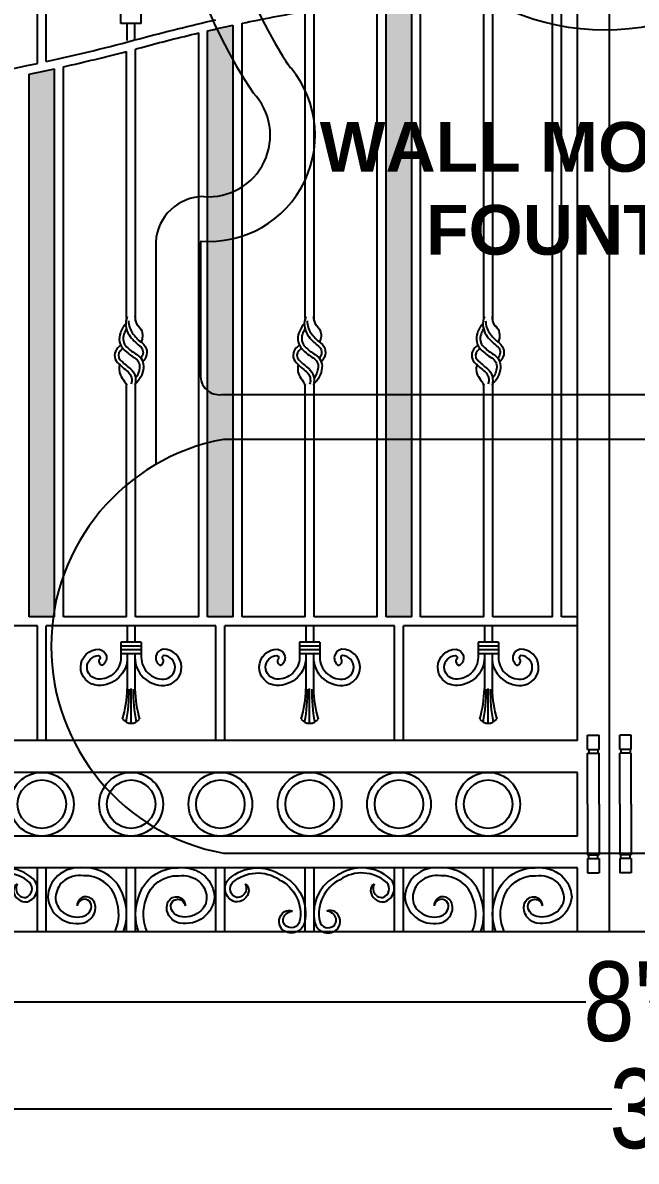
# Model space of a CAD drawing. Header units: inches. Extents: x 13054 to 48691, y 5623 to 20391.
# Drawn here: x 48377.6 to 48408.3, y 18782 to 18839.2 of the extents above; entities that cross this region are included whole.
import ezdxf

# ---------------------------------------------------------------- set-up
doc = ezdxf.new("R2010")
doc.units = ezdxf.units.IN
doc.header["$MEASUREMENT"] = 0
doc.layers.add('HATCH', color=136, linetype='Continuous')
doc.styles.get("Standard").update_dxf_attribs({"font": 'arial.ttf'})
doc.styles.add('TEXT', font='')
doc.styles.get('TEXT').set_extended_font_data('Arial Narrow')
doc.dimstyles.new('Copy of Standard', dxfattribs={"dimtxt": 4, "dimasz": 2, "dimexe": 0.18, "dimexo": 0.0625, "dimgap": 0.09, "dimtad": 0, "dimzin": 0, "dimdsep": 46, "dimlunit": 4, "dimtxsty": 'TEXT', "dimblk": 'OBLIQUE', "dimcen": 0.09, "dimclrd": 8, "dimclre": 8, "dimclrt": 256, "dimadec": 0, "dimazin": 0, "dimtfac": 1, "dimtofl": 0, "dimtmove": 0, "dimatfit": 3, "dimfxl": 1, "dimtolj": 1, "dimtzin": 0, "dimarcsym": 0})
pattern_1 = [(50, (46236.2077, 18789.7504), (1.1474784, -0.10039135), [0.1199856, -1.3198414]), (355, (46236.2077, 18789.7504), (-0.22197546, 1.2033628), [0.09598847, -1.0558731]), (100.4514, (46236.3033, 18789.742), (0.9255038, 1.1029707), [0.10197205, -1.1216926]), (46.1842, (46236.2077, 18790.0704), (1.7073805, -0.2647986), [0.1799784, -1.9797621]), (96.6356, (46236.35, 18790.0483), (1.4952806, 1.5584013), [0.1529581, -1.6825386]), (351.1842, (46236.2077, 18790.0704), (1.4952794, 1.5584025), [0.1439827, -1.5838097]), (21, (46236.3677, 18789.9904), (0.95493653, -0.64411282), [0.1199856, -1.3198414]), (326, (46236.3677, 18789.9904), (0.38925776, 1.1601007), [0.09598847, -1.0558731]), (71.4514, (46236.4473, 18789.9367), (1.3441947, 0.5159868), [0.10197205, -1.1216926]), (37.5, (46236.2077, 18789.7504), (0.01945343, 0.53256617), [0, -1.04307466, 0, -1.0718712, 0, -1.05987264]), (7.5, (46236.2077, 18789.7504), (0.42086069, 0.63098292), [0, -0.61112656, 0, -1.01907754, 0, -0.40395146]), (327.5, (46235.85094, 18789.7504), (0.854013275, -0.03608346), [0, -0.39995194, 0, -1.24785005, 0, -1.65580103]), (317.5, (46235.69096, 18789.7504), (0.93298576, 0.16014873), [0, -0.51993752, 0, -0.82870042, 0, -1.1758587])]

# ---------------------------------------------------------------- blocks, each defined once
blk = doc.blocks.new('_Oblique')
at = {"color": 0, "linetype": 'Continuous', "lineweight": -2}
blk.add_line((-0.5, -0.5), (0.5, 0.5), dxfattribs=at)
blk = doc.blocks.new('*D936')
at = {"color": 8, "lineweight": -2, "transparency": 16777216}
for p, q in [((48229.964, 18793.505), (48229.964, 18784.438)), ((48589.998, 18793.409), (48589.998, 18784.438)), ((48229.964, 18784.618), (48407.108, 18784.618)), ((48589.998, 18784.618), (48412.854, 18784.618))]:
    blk.add_line(p, q, dxfattribs=at)
at = {"layer": 'Defpoints', "color": 0, "transparency": 16777216}
for p in [(48229.964, 18793.567), (48589.998, 18793.472), (48589.998, 18784.618)]:
    blk.add_point(p, dxfattribs=at)
at = {"color": 8, "lineweight": -2, "transparency": 16777216, "xscale": 2, "yscale": 2, "zscale": 2, "rotation": 180}
blk.add_blockref('_Oblique', (48229.964, 18784.618), dxfattribs=at)
at = {"color": 8, "lineweight": -2, "transparency": 16777216, "xscale": 2, "yscale": 2, "zscale": 2}
blk.add_blockref('_Oblique', (48589.998, 18784.618), dxfattribs=at)
at = {"transparency": 16777216, "insert": (48409.981, 18784.618), "char_height": 4, "attachment_point": 5, "style": 'TEXT'}
blk.add_mtext("\\A1;30'", dxfattribs=at)
blk = doc.blocks.new('*D1270')
at = {"color": 8, "lineweight": -2, "transparency": 16777216}
for p, q in [((48358.986, 18800.47), (48358.986, 18789.823)), ((48454.981, 18800.47), (48454.981, 18789.823)), ((48358.986, 18790.003), (48405.802, 18790.003)), ((48454.981, 18790.003), (48409, 18790.003))]:
    blk.add_line(p, q, dxfattribs=at)
at = {"layer": 'Defpoints', "color": 0, "transparency": 16777216}
for p in [(48358.986, 18800.532), (48454.981, 18800.532), (48454.981, 18790.003)]:
    blk.add_point(p, dxfattribs=at)
at = {"color": 8, "lineweight": -2, "transparency": 16777216, "xscale": 2, "yscale": 2, "zscale": 2, "rotation": 180}
blk.add_blockref('_Oblique', (48358.986, 18790.003), dxfattribs=at)
at = {"color": 8, "lineweight": -2, "transparency": 16777216, "xscale": 2, "yscale": 2, "zscale": 2}
blk.add_blockref('_Oblique', (48454.981, 18790.003), dxfattribs=at)
at = {"transparency": 16777216, "insert": (48407.401, 18790.003), "char_height": 4, "attachment_point": 5, "style": 'TEXT'}
blk.add_mtext("\\A1;8'", dxfattribs=at)
blk = doc.blocks.new('A$C6A0F262C')
at = {"layer": 'HATCH', "ltscale": 5}
for p, q in [((0, 240.2), (20, 240.2)), ((0, 215.2), (0, 240.2)), ((20, 215.2), (20, 240.2)), ((0, 215.2), (20, 215.2)), ((0, 120.1), (0, 208.7)), ((0, 208.7), (20, 208.7)), ((2, 215.2), (2, 208.7)), ((18, 215.2), (18, 208.7)), ((20, 120.1), (20, 208.7)), ((0, 120.1), (0, 31.5)), ((20, 120.1), (20, 31.5)), ((0, 31.5), (20, 31.5)), ((0, 25), (0, 0)), ((0, 25), (20, 25)), ((2, 25), (2, 31.5)), ((18, 25), (18, 31.5)), ((20, 25), (20, 0)), ((0, 0), (20, 0))]:
    blk.add_line(p, q, dxfattribs=at)

msp = doc.modelspace()

# ---------------------------------------------------------------- hatches: boundary and pattern name
at = {"ltscale": 5}
h = msp.add_hatch(dxfattribs=at)
h.set_pattern_fill('AR-CONC', color=251, scale=0.159981, style=0)
h.set_pattern_definition([(50, (46294.9366, 18789.7504), (1.1474784, -0.10039135), [0.1199856, -1.3198414]), (355, (46294.9366, 18789.7504), (-0.22197546, 1.2033628), [0.09598847, -1.0558731]), (100.4514, (46295.0323, 18789.742), (0.9255038, 1.1029707), [0.10197205, -1.1216926]), (46.1842, (46294.9366, 18790.0704), (1.7073805, -0.2647986), [0.1799784, -1.9797621]), (96.6356, (46295.079, 18790.0483), (1.4952806, 1.5584013), [0.1529581, -1.6825386]), (351.1842, (46294.9366, 18790.0704), (1.4952794, 1.5584025), [0.1439827, -1.5838097]), (21, (46295.0966, 18789.9904), (0.95493653, -0.64411282), [0.1199856, -1.3198414]), (326, (46295.0966, 18789.9904), (0.38925776, 1.1601007), [0.09598847, -1.0558731]), (71.4514, (46295.1762, 18789.9367), (1.3441947, 0.5159868), [0.10197205, -1.1216926]), (37.5, (46294.93664, 18789.7504), (0.01945343, 0.53256617), [0, -1.04307466, 0, -1.0718712, 0, -1.05987264]), (7.5, (46294.93664, 18789.7504), (0.42086069, 0.63098292), [0, -0.61112656, 0, -1.01907754, 0, -0.40395146]), (327.5, (46294.5799, 18789.7504), (0.854013275, -0.03608346), [0, -0.39995194, 0, -1.24785005, 0, -1.65580103]), (317.5, (46294.4199, 18789.7504), (0.93298576, 0.16014873), [0, -0.51993752, 0, -0.82870042, 0, -1.1758587])])
h.paths.add_polyline_path([(48395.788, 18809.336), (48397.067, 18809.336), (48397.067, 18840.526, 0.003598), (48395.788, 18840.374)])
h = msp.add_hatch(dxfattribs=at)
h.set_pattern_fill('AR-CONC', color=251, scale=0.159981, style=0)
h.set_pattern_definition(pattern_1)
h.paths.add_polyline_path([(48388.109, 18839.065, 0.003661), (48386.829, 18838.779), (48386.829, 18809.336), (48388.109, 18809.336)])
h = msp.add_hatch(dxfattribs=at)
h.set_pattern_fill('AR-CONC', color=251, scale=0.159981, style=0)
h.set_pattern_definition(pattern_1)
h.paths.add_polyline_path([(48379.15, 18836.874, -0.003493), (48377.87, 18836.601), (48377.87, 18809.336), (48379.15, 18809.336)])

# ---------------------------------------------------------------- linework, layer by layer
for p, q in [((48406.986, 18793.533), (48406.986, 18849.524)), ((48406.986, 18793.533), (48406.986, 18849.524)), ((48406.986, 18793.533), (48406.986, 18849.524)), ((48405.386, 18803.129), (48405.386, 18847.91)), ((48378.734, 18837.241), (48378.734, 18843.64)), ((48378.286, 18837.145), (48378.286, 18843.544)), ((48400.683, 18824.344), (48400.683, 18840.855)), ((48401.131, 18824.203), (48401.131, 18840.885)), ((48404.139, 18809.336), (48404.139, 18841.032)), ((48404.587, 18809.336), (48404.587, 18841.045)), ((48395.34, 18809.336), (48395.34, 18840.316)), ((48395.788, 18809.336), (48395.788, 18840.374)), ((48397.067, 18809.336), (48397.067, 18840.526)), ((48397.515, 18809.336), (48397.515, 18840.575)), ((48391.724, 18824.344), (48391.724, 18839.767)), ((48392.172, 18824.203), (48392.172, 18839.843)), ((48388.109, 18809.336), (48388.109, 18839.065)), ((48388.557, 18809.336), (48388.557, 18839.16)), ((48386.381, 18809.336), (48386.381, 18838.674)), ((48386.829, 18809.336), (48386.829, 18838.779)), ((48382.765, 18824.344), (48382.765, 18837.746)), ((48383.213, 18824.203), (48383.213, 18837.865)), ((48379.15, 18809.336), (48379.15, 18836.874)), ((48379.598, 18809.336), (48379.598, 18836.973)), ((48377.87, 18809.336), (48377.87, 18836.601)), ((48382.765, 18809.336), (48382.765, 18820.996)), ((48383.213, 18809.336), (48383.213, 18821.046)), ((48391.724, 18809.336), (48391.724, 18820.996)), ((48392.172, 18809.336), (48392.172, 18821.046)), ((48400.683, 18809.336), (48400.683, 18820.996)), ((48401.131, 18809.336), (48401.131, 18821.046)), ((48379.15, 18809.336), (48377.87, 18809.336)), ((48382.765, 18809.336), (48379.598, 18809.336)), ((48386.381, 18809.336), (48383.213, 18809.336)), ((48388.109, 18809.336), (48386.829, 18809.336)), ((48391.724, 18809.336), (48388.557, 18809.336)), ((48395.34, 18809.336), (48392.172, 18809.336)), ((48397.067, 18809.336), (48395.788, 18809.336)), ((48400.683, 18809.336), (48397.515, 18809.336)), ((48404.139, 18809.336), (48401.131, 18809.336)), ((48405.386, 18809.336), (48404.587, 18809.336)), ((48378.286, 18808.888), (48369.775, 18808.888)), ((48378.286, 18803.129), (48378.286, 18808.888)), ((48378.734, 18803.129), (48378.734, 18808.888)), ((48387.245, 18808.888), (48378.734, 18808.888)), ((48387.245, 18803.129), (48387.245, 18808.888)), ((48396.204, 18808.888), (48387.693, 18808.888)), ((48387.693, 18803.129), (48387.693, 18808.888)), ((48396.204, 18803.129), (48396.204, 18808.888)), ((48405.386, 18808.888), (48396.652, 18808.888)), ((48396.652, 18803.129), (48396.652, 18808.888)), ((48405.386, 18803.129), (48360.586, 18803.129)), ((48405.386, 18801.529), (48360.586, 18801.529)), ((48405.386, 18798.33), (48405.386, 18801.529)), ((48405.386, 18798.33), (48360.586, 18798.33)), ((48405.386, 18796.73), (48360.586, 18796.73)), ((48378.286, 18793.533), (48378.286, 18796.73)), ((48378.734, 18793.533), (48378.734, 18796.73)), ((48382.765, 18793.533), (48382.765, 18796.73)), ((48383.213, 18793.533), (48383.213, 18796.73)), ((48387.245, 18793.533), (48387.245, 18796.73)), ((48387.693, 18793.533), (48387.693, 18796.73)), ((48391.724, 18793.533), (48391.724, 18796.73)), ((48392.172, 18793.533), (48392.172, 18796.73)), ((48396.204, 18793.533), (48396.204, 18796.73)), ((48396.652, 18793.533), (48396.652, 18796.73)), ((48400.683, 18793.533), (48400.683, 18796.73)), ((48401.131, 18793.533), (48401.131, 18796.73)), ((48405.386, 18793.533), (48405.386, 18796.73))]:
    msp.add_line(p, q, dxfattribs=at)
at = {"color": 250, "ltscale": 5}
for p, q in [((48383.501, 18839.14), (48382.477, 18839.14)), ((48382.797, 18838.286), (48382.797, 18839.14)), ((48383.181, 18838.312), (48383.181, 18839.14)), ((48382.797, 18808.888), (48382.797, 18808.061)), ((48383.181, 18808.889), (48383.181, 18808.061)), ((48391.756, 18808.888), (48391.756, 18808.061)), ((48392.14, 18808.889), (48392.14, 18808.061)), ((48400.715, 18808.888), (48400.715, 18808.061)), ((48401.099, 18808.889), (48401.099, 18808.061)), ((48383.501, 18808.061), (48382.477, 18808.061)), ((48383.501, 18807.869), (48382.477, 18807.869)), ((48383.501, 18807.677), (48382.477, 18807.677)), ((48392.46, 18808.061), (48391.436, 18808.061)), ((48392.46, 18807.869), (48391.436, 18807.869)), ((48392.46, 18807.677), (48391.436, 18807.677)), ((48401.419, 18808.061), (48400.395, 18808.061)), ((48401.419, 18807.869), (48400.395, 18807.869)), ((48401.419, 18807.677), (48400.395, 18807.677)), ((48383.501, 18807.485), (48382.477, 18807.485)), ((48382.797, 18807.485), (48382.797, 18805.723)), ((48383.181, 18807.485), (48383.181, 18805.723)), ((48392.46, 18807.485), (48391.436, 18807.485)), ((48391.756, 18807.485), (48391.756, 18805.723)), ((48392.14, 18807.485), (48392.14, 18805.723)), ((48401.419, 18807.485), (48400.395, 18807.485)), ((48400.715, 18807.485), (48400.715, 18805.723)), ((48401.099, 18807.485), (48401.099, 18805.723)), ((48382.989, 18803.992), (48382.989, 18805.738)), ((48391.948, 18803.992), (48391.948, 18805.738)), ((48400.907, 18803.992), (48400.907, 18805.738))]:
    msp.add_line(p, q, dxfattribs=at)
at = {"transparency": 33554483}
for p, q in [((48384.222, 18828.17), (48384.222, 18816.992)), ((48386.472, 18828.17), (48386.472, 18821.507)), ((48426.16, 18818.257), (48387.633, 18818.257)), ((48387.633, 18797.465), (48426.16, 18797.465))]:
    msp.add_line(p, q, dxfattribs=at)
for p, q in [((48229.964, 18793.567), (48589.998, 18793.472)), ((48346.188, 18793.533), (48467.788, 18793.533))]:
    msp.add_line(p, q)
at = {"color": 250, "ltscale": 5}
for points in [[(48382.477, 18839.14), (48382.477, 18839.901, 0.428008), (48381.342, 18840.984, 0.959841), (48381.349, 18839.805, 0.664353), (48381.372, 18840.024)], [(48383.501, 18839.14), (48383.501, 18839.901, -0.428008), (48384.637, 18840.984, -0.959841), (48384.63, 18839.805, -0.664353), (48384.607, 18840.024)], [(48382.797, 18807.3, -0.428008), (48381.327, 18805.897, -0.981892), (48381.379, 18807.716, -0.718103), (48381.526, 18806.897)], [(48382.477, 18808.061), (48382.477, 18807.3, -0.428008), (48381.342, 18806.217, -0.959841), (48381.349, 18807.396, -0.664353), (48381.372, 18807.177)], [(48383.181, 18807.3), (48383.181, 18807.3, 0.428008), (48384.652, 18805.897, 0.981892), (48384.6, 18807.716, 0.718103), (48384.452, 18806.897)], [(48383.501, 18808.061), (48383.501, 18807.3, 0.428008), (48384.637, 18806.217, 0.959841), (48384.63, 18807.396, 0.664353), (48384.607, 18807.177)], [(48391.756, 18807.3, -0.428008), (48390.286, 18805.897, -0.981892), (48390.338, 18807.716, -0.718103), (48390.485, 18806.897)], [(48391.436, 18808.061), (48391.436, 18807.3, -0.428008), (48390.301, 18806.217, -0.959841), (48390.307, 18807.396, -0.664353), (48390.331, 18807.177)], [(48392.14, 18807.3), (48392.14, 18807.3, 0.428008), (48393.611, 18805.897, 0.981892), (48393.559, 18807.716, 0.718103), (48393.411, 18806.897)], [(48392.46, 18808.061), (48392.46, 18807.3, 0.428008), (48393.596, 18806.217, 0.959841), (48393.589, 18807.396, 0.664353), (48393.566, 18807.177)], [(48400.715, 18807.3, -0.428008), (48399.244, 18805.897, -0.981892), (48399.296, 18807.716, -0.718103), (48399.444, 18806.897)], [(48400.395, 18808.061), (48400.395, 18807.3, -0.428008), (48399.259, 18806.217, -0.959841), (48399.266, 18807.396, -0.664353), (48399.289, 18807.177)], [(48401.099, 18807.3), (48401.099, 18807.3, 0.428008), (48402.57, 18805.897, 0.981892), (48402.518, 18807.716, 0.718103), (48402.37, 18806.897)], [(48401.419, 18808.061), (48401.419, 18807.3, 0.428008), (48402.555, 18806.217, 0.959841), (48402.548, 18807.396, 0.664353), (48402.525, 18807.177)], [(48377.267, 18795.935, 0.277359), (48377.09, 18795.584, 0.436959), (48377.784, 18795.029, 0.56946), (48378.07, 18796.183, 0.344693), (48375.431, 18796.357, 0.344693), (48374.287, 18793.972, 0.56946), (48375.433, 18793.655, 0.436959), (48375.291, 18794.532, 0.277359), (48374.897, 18794.55)], [(48388.711, 18795.935, -0.277359), (48388.889, 18795.584, -0.436959), (48388.194, 18795.029, -0.56946), (48387.908, 18796.183, -0.344693), (48390.548, 18796.357, -0.344693), (48391.692, 18793.972, -0.56946), (48390.545, 18793.655, -0.436959), (48390.688, 18794.532, -0.277359), (48391.081, 18794.55)], [(48395.185, 18795.935, 0.277359), (48395.007, 18795.584, 0.436959), (48395.702, 18795.029, 0.56946), (48395.988, 18796.183, 0.344693), (48393.349, 18796.357, 0.344693), (48392.205, 18793.972, 0.56946), (48393.351, 18793.655, 0.436959), (48393.208, 18794.532, 0.277359), (48392.815, 18794.55)], [(48377.267, 18795.935, 0.159036), (48377.24, 18795.541, 0.33214), (48377.703, 18795.245, 0.543874), (48377.895, 18795.997, 0.346318), (48375.56, 18796.135, 0.346318), (48374.535, 18794.034, 0.551037), (48375.242, 18793.827, 0.403355), (48375.275, 18794.352, 0.227478), (48374.897, 18794.55, 0.277359)], [(48388.711, 18795.935, -0.159036), (48388.739, 18795.541, -0.33214), (48388.275, 18795.245, -0.543874), (48388.084, 18795.997, -0.346318), (48390.418, 18796.135, -0.346318), (48391.443, 18794.034, -0.551037), (48390.737, 18793.827, -0.403355), (48390.703, 18794.352, -0.227478), (48391.081, 18794.55, -0.277359)], [(48395.185, 18795.935, 0.159036), (48395.158, 18795.541, 0.33214), (48395.621, 18795.245, 0.543874), (48395.813, 18795.997, 0.346318), (48393.478, 18796.135, 0.346318), (48392.453, 18794.034, 0.551037), (48393.16, 18793.827, 0.403355), (48393.193, 18794.352, 0.227478), (48392.815, 18794.55, 0.277359)]]:
    msp.add_lwpolyline(points, format="xyb", dxfattribs=at)
at = {"ltscale": 5}
for points in [[(48388.557, 18839.16, -0.009004), (48391.724, 18839.767)], [(48378.734, 18837.241, 0.012901), (48383.405, 18838.381, -0.010988), (48387.245, 18839.333)], [(48386.829, 18838.779, -0.003661), (48388.109, 18839.065, -0.003661)], [(48383.213, 18837.865, 0.000856), (48383.523, 18837.949, -0.008232), (48386.381, 18838.674, -0.008232)], [(48379.598, 18836.973, 0.008705), (48382.765, 18837.746)], [(48369.775, 18835.752, 0.023145), (48378.286, 18837.145)], [(48377.87, 18836.601, 0.003493), (48379.15, 18836.874, 0.003493)], [(48382.614, 18793.533, 0.175541), (48382.609, 18795.286, 0.343249), (48380.628, 18796.73, 0.206961), (48379.291, 18796.33, 0.184477), (48378.802, 18795.272, 0.201091), (48379.344, 18794.251, 0.210584), (48380.543, 18793.955, 0.210136), (48381.092, 18794.338, 0.2705), (48381.125, 18795.035, 0.308089), (48380.618, 18795.277, 0.345338), (48380.274, 18794.817)], [(48383.364, 18793.533, -0.175541), (48383.369, 18795.286, -0.343249), (48385.351, 18796.73, -0.206961), (48386.687, 18796.33, -0.184477), (48387.177, 18795.272, -0.201091), (48386.635, 18794.251, -0.210584), (48385.436, 18793.955, -0.210136), (48384.886, 18794.338, -0.2705), (48384.853, 18795.035, -0.308089), (48385.36, 18795.277, -0.345338), (48385.704, 18794.817)], [(48400.532, 18793.533, 0.175541), (48400.527, 18795.286, 0.343249), (48398.545, 18796.73, 0.206961), (48397.209, 18796.33, 0.184477), (48396.719, 18795.272, 0.201091), (48397.261, 18794.251, 0.210584), (48398.461, 18793.955, 0.210136), (48399.01, 18794.338, 0.2705), (48399.043, 18795.035, 0.308089), (48398.536, 18795.277, 0.345338), (48398.192, 18794.817)], [(48401.282, 18793.533, -0.175541), (48401.287, 18795.286, -0.343249), (48403.269, 18796.73, -0.206961), (48404.605, 18796.33, -0.184477), (48405.095, 18795.272, -0.201091), (48404.553, 18794.251, -0.210584), (48403.354, 18793.955, -0.210136), (48402.804, 18794.338, -0.2705), (48402.771, 18795.035, -0.308089), (48403.278, 18795.277, -0.345338), (48403.622, 18794.817)], [(48382.188, 18793.533, 0.194344), (48382.232, 18795.163, 0.350898), (48380.61, 18796.332, 0.209765), (48379.557, 18796.036, 0.174773), (48379.2, 18795.276, 0.24686), (48379.569, 18794.507, 0.219263), (48380.543, 18794.283, 0.195562), (48380.9, 18794.514, 0.214429), (48380.99, 18794.888, 0.278027), (48380.732, 18795.143, 0.434054), (48380.274, 18794.817)], [(48383.79, 18793.533, -0.194344), (48383.746, 18795.163, -0.350898), (48385.368, 18796.332, -0.209765), (48386.421, 18796.036, -0.174773), (48386.779, 18795.276, -0.24686), (48386.409, 18794.507, -0.219263), (48385.435, 18794.283, -0.195562), (48385.078, 18794.514, -0.214429), (48384.989, 18794.888, -0.278027), (48385.246, 18795.143, -0.434054), (48385.704, 18794.817)], [(48400.106, 18793.533, 0.194344), (48400.15, 18795.163, 0.350898), (48398.528, 18796.332, 0.209765), (48397.475, 18796.036, 0.174773), (48397.117, 18795.276, 0.24686), (48397.487, 18794.507, 0.219263), (48398.461, 18794.283, 0.195562), (48398.818, 18794.514, 0.214429), (48398.908, 18794.888, 0.278027), (48398.65, 18795.143, 0.434054), (48398.192, 18794.817)], [(48401.708, 18793.533, -0.194344), (48401.664, 18795.163, -0.350898), (48403.286, 18796.332, -0.209765), (48404.339, 18796.036, -0.174773), (48404.697, 18795.276, -0.24686), (48404.327, 18794.507, -0.219263), (48403.353, 18794.283, -0.195562), (48402.996, 18794.514, -0.214429), (48402.906, 18794.888, -0.278027), (48403.164, 18795.143, -0.434054), (48403.622, 18794.817)]]:
    msp.add_lwpolyline(points, format="xyb", dxfattribs=at)
at = {"color": 251, "ltscale": 5}
for points in [[(48382.796, 18824.428, 0.252549), (48382.888, 18823.504, 0.087636), (48383.427, 18822.944, -0.41188), (48383.515, 18822.397, -0.013567), (48383.468, 18822.336)], [(48382.86, 18824.205, 0.144246), (48383.047, 18823.611, 0.087636), (48383.54, 18823.099, -0.41188), (48383.671, 18822.286, -0.025835), (48383.567, 18822.155)], [(48383.18, 18824.441, 0.121089), (48383.294, 18824, -0.29598), (48383.548, 18823.332, -0.037965), (48383.49, 18823.137)], [(48391.755, 18824.428, 0.252549), (48391.847, 18823.504, 0.087636), (48392.386, 18822.944, -0.41188), (48392.474, 18822.397, -0.013567), (48392.427, 18822.336)], [(48391.819, 18824.205, 0.144246), (48392.006, 18823.611, 0.087636), (48392.499, 18823.099, -0.41188), (48392.63, 18822.286, -0.025835), (48392.526, 18822.155)], [(48392.139, 18824.441, 0.121089), (48392.253, 18824, -0.29598), (48392.507, 18823.332, -0.037965), (48392.449, 18823.137)], [(48400.714, 18824.428, 0.252549), (48400.806, 18823.504, 0.087636), (48401.345, 18822.944, -0.41188), (48401.433, 18822.397, -0.013567), (48401.386, 18822.336)], [(48400.778, 18824.205, 0.144246), (48400.965, 18823.611, 0.087636), (48401.458, 18823.099, -0.41188), (48401.589, 18822.286, -0.025835), (48401.485, 18822.155)], [(48401.098, 18824.441, 0.121089), (48401.212, 18824, -0.29598), (48401.466, 18823.332, -0.037965), (48401.408, 18823.137)], [(48382.707, 18824.045, 0.069152), (48382.573, 18823.87, 0.035844), (48382.45, 18823.611, 0.300176), (48382.627, 18822.77, 0.060072), (48383.173, 18822.347, -0.291676), (48383.415, 18821.865, -0.132658), (48383.209, 18821.331)], [(48382.745, 18823.784, -0.003011), (48382.74, 18823.775, 0.035844), (48382.628, 18823.541, 0.300176), (48382.762, 18822.907, 0.060072), (48383.272, 18822.512, -0.291676), (48383.605, 18821.845, -0.185041), (48383.188, 18821.023)], [(48391.665, 18824.045, 0.069152), (48391.532, 18823.87, 0.035844), (48391.408, 18823.611, 0.300176), (48391.586, 18822.77, 0.060072), (48392.132, 18822.347, -0.291676), (48392.373, 18821.865, -0.132658), (48392.168, 18821.331)], [(48391.704, 18823.784, -0.003011), (48391.699, 18823.775, 0.035844), (48391.587, 18823.541, 0.300176), (48391.721, 18822.907, 0.060072), (48392.231, 18822.512, -0.291676), (48392.564, 18821.845, -0.185041), (48392.147, 18821.023)], [(48400.624, 18824.045, 0.069152), (48400.491, 18823.87, 0.035844), (48400.367, 18823.611, 0.300176), (48400.545, 18822.77, 0.060072), (48401.091, 18822.347, -0.291676), (48401.332, 18821.865, -0.132658), (48401.127, 18821.331)], [(48400.663, 18823.784, -0.003011), (48400.658, 18823.775, 0.035844), (48400.546, 18823.541, 0.300176), (48400.68, 18822.907, 0.060072), (48401.189, 18822.512, -0.291676), (48401.523, 18821.845, -0.185041), (48401.106, 18821.023)], [(48382.469, 18822.994, -0.010587), (48382.315, 18822.846, 0.410219), (48382.307, 18822.114, 0.026852), (48382.836, 18821.649, -0.310458), (48382.988, 18821.026)], [(48382.574, 18822.828, -0.008341), (48382.448, 18822.708, 0.405153), (48382.444, 18822.249, 0.026953), (48382.959, 18821.796, -0.298845), (48383.18, 18820.995)], [(48391.428, 18822.994, -0.010587), (48391.274, 18822.846, 0.410219), (48391.266, 18822.114, 0.026852), (48391.795, 18821.649, -0.310458), (48391.947, 18821.026)], [(48391.533, 18822.828, -0.008341), (48391.407, 18822.708, 0.405153), (48391.403, 18822.249, 0.026953), (48391.918, 18821.796, -0.298845), (48392.139, 18820.995)], [(48400.387, 18822.994, -0.010587), (48400.233, 18822.846, 0.410219), (48400.225, 18822.114, 0.026852), (48400.754, 18821.649, -0.310458), (48400.905, 18821.026)], [(48400.492, 18822.828, -0.008341), (48400.365, 18822.708, 0.405153), (48400.362, 18822.249, 0.026953), (48400.877, 18821.796, -0.298845), (48401.098, 18820.995)], [(48382.413, 18822.013, 0.228922), (48382.547, 18821.331, -0.016118), (48382.775, 18820.979)], [(48391.372, 18822.013, 0.228922), (48391.506, 18821.331, -0.016118), (48391.734, 18820.979)], [(48400.331, 18822.013, 0.228922), (48400.465, 18821.331, -0.016118), (48400.693, 18820.979)]]:
    msp.add_lwpolyline(points, format="xyb", dxfattribs=at)
at = {"transparency": 33554483}
msp.add_lwpolyline([(48387.532, 18820.507), (48426.487, 18820.507)], dxfattribs=at)
msp.add_circle((48406.76, 18850.813), 12, dxfattribs=at)
at = {"ltscale": 5}
for centre, radius in [((48378.51, 18799.929), 1.6), ((48382.989, 18799.929), 1.6), ((48387.469, 18799.929), 1.6), ((48391.948, 18799.929), 1.6), ((48396.428, 18799.929), 1.6), ((48400.907, 18799.929), 1.6), ((48378.51, 18799.929), 1.216), ((48382.989, 18799.929), 1.216), ((48387.469, 18799.929), 1.216), ((48391.948, 18799.929), 1.216), ((48396.428, 18799.929), 1.216), ((48400.907, 18799.929), 1.216)]:
    msp.add_circle(centre, radius, dxfattribs=at)
at = {"transparency": 33554483}
for centre, radius, start, end in [((48409.566, 18849.407), 24.64, 96.0577, 213.9193), ((48404.365, 18849.407), 24.64, 326.0807, 83.9423), ((48409.566, 18849.407), 22.39, 96.6691, 213.9193), ((48404.365, 18849.407), 22.39, 326.0807, 83.3309), ((48386.886, 18833.531), 5.333, 265.301, 43.6002), ((48386.886, 18833.531), 3.083, 265.301, 43.6002), ((48386.656, 18828.02), 2.439, 90.533, 176.4678), ((48387.412, 18821.441), 0.942, 175.9808, 277.3679), ((48389.549, 18807.861), 10.571, 100.443, 259.557)]:
    msp.add_arc(centre, radius, start, end, dxfattribs=at)
at = {"color": 250, "ltscale": 5}
for centre, radius, start, end in [((48381.615, 18807.128), 0.248, 168.6631, 248.9827), ((48384.364, 18807.128), 0.248, 291.0173, 11.3369), ((48390.574, 18807.128), 0.248, 168.6631, 248.9827), ((48393.322, 18807.128), 0.248, 291.0173, 11.3369), ((48399.533, 18807.128), 0.248, 168.6631, 248.9827), ((48402.281, 18807.128), 0.248, 291.0173, 11.3369), ((48377.147, 18805.815), 5.65, 343.3845, 359.0721), ((48374.845, 18805.61), 8.043, 348.8493, 0.7358), ((48391.133, 18805.61), 8.043, 179.2642, 191.1507), ((48388.831, 18805.815), 5.65, 180.9279, 196.6155), ((48386.106, 18805.815), 5.65, 343.3845, 359.0721), ((48383.804, 18805.61), 8.043, 348.8493, 0.7358), ((48400.092, 18805.61), 8.043, 179.2642, 191.1507), ((48397.79, 18805.815), 5.65, 180.9279, 196.6155), ((48395.065, 18805.815), 5.65, 343.3845, 359.0721), ((48392.763, 18805.61), 8.043, 348.8493, 0.7358), ((48409.051, 18805.61), 8.043, 179.2642, 191.1507), ((48406.749, 18805.815), 5.65, 180.9279, 196.6155), ((48382.989, 18804.536), 0.544, 218.3001, 321.6999), ((48391.948, 18804.536), 0.544, 218.3001, 321.6999), ((48400.907, 18804.536), 0.544, 218.3001, 321.6999)]:
    msp.add_arc(centre, radius, start, end, dxfattribs=at)

# ---------------------------------------------------------------- block references
at = {"ltscale": 5, "xscale": 0.02879653965001843, "yscale": 0.02879653965001843, "zscale": 0.02879653965001843}
msp.add_blockref('A$C6A0F262C', (48405.893, 18796.477), dxfattribs=at)
at = {"ltscale": 5, "xscale": -0.02879653965001843, "yscale": 0.02879653965001843, "zscale": 0.02879653965001843, "rotation": 359.9999999998607}
msp.add_blockref('A$C6A0F262C', (48408.08, 18796.477), dxfattribs=at)

# ---------------------------------------------------------------- texts
at = {"transparency": 33554483, "insert": (48383.035, 18834.201), "char_height": 2.5, "attachment_point": 1}
msp.add_mtext_dynamic_manual_height_columns('\\pxqc;{\\fArial|b1|i0|c0|p34;WALL MOUNTED \\PFOUNTAIN}', width=47.547, gutter_width=1, heights=[0], dxfattribs=at)

# ---------------------------------------------------------------- dimensions: what is measured, and where the dimension line sits
at = {"transparency": 33554483}
dim = msp.add_linear_dim(base=(48454.98133, 18790.00333), p1=(48358.9863, 18800.53247), p2=(48454.98133, 18800.53247), dimstyle='Copy of Standard', dxfattribs=at)
dim.commit()
dim.dimension.update_dxf_attribs({"geometry": '*D1270', "text_midpoint": (48407.40113, 18790.00333), "dimtype": 160})
dim = msp.add_linear_dim(base=(48589.998, 18784.618), p1=(48229.964, 18793.567), p2=(48589.998, 18793.472), dimstyle='Copy of Standard')
dim.commit()
dim.dimension.update_dxf_attribs({"geometry": '*D936', "text_midpoint": (48409.981, 18784.618)})

doc.saveas('drawing.dxf')
